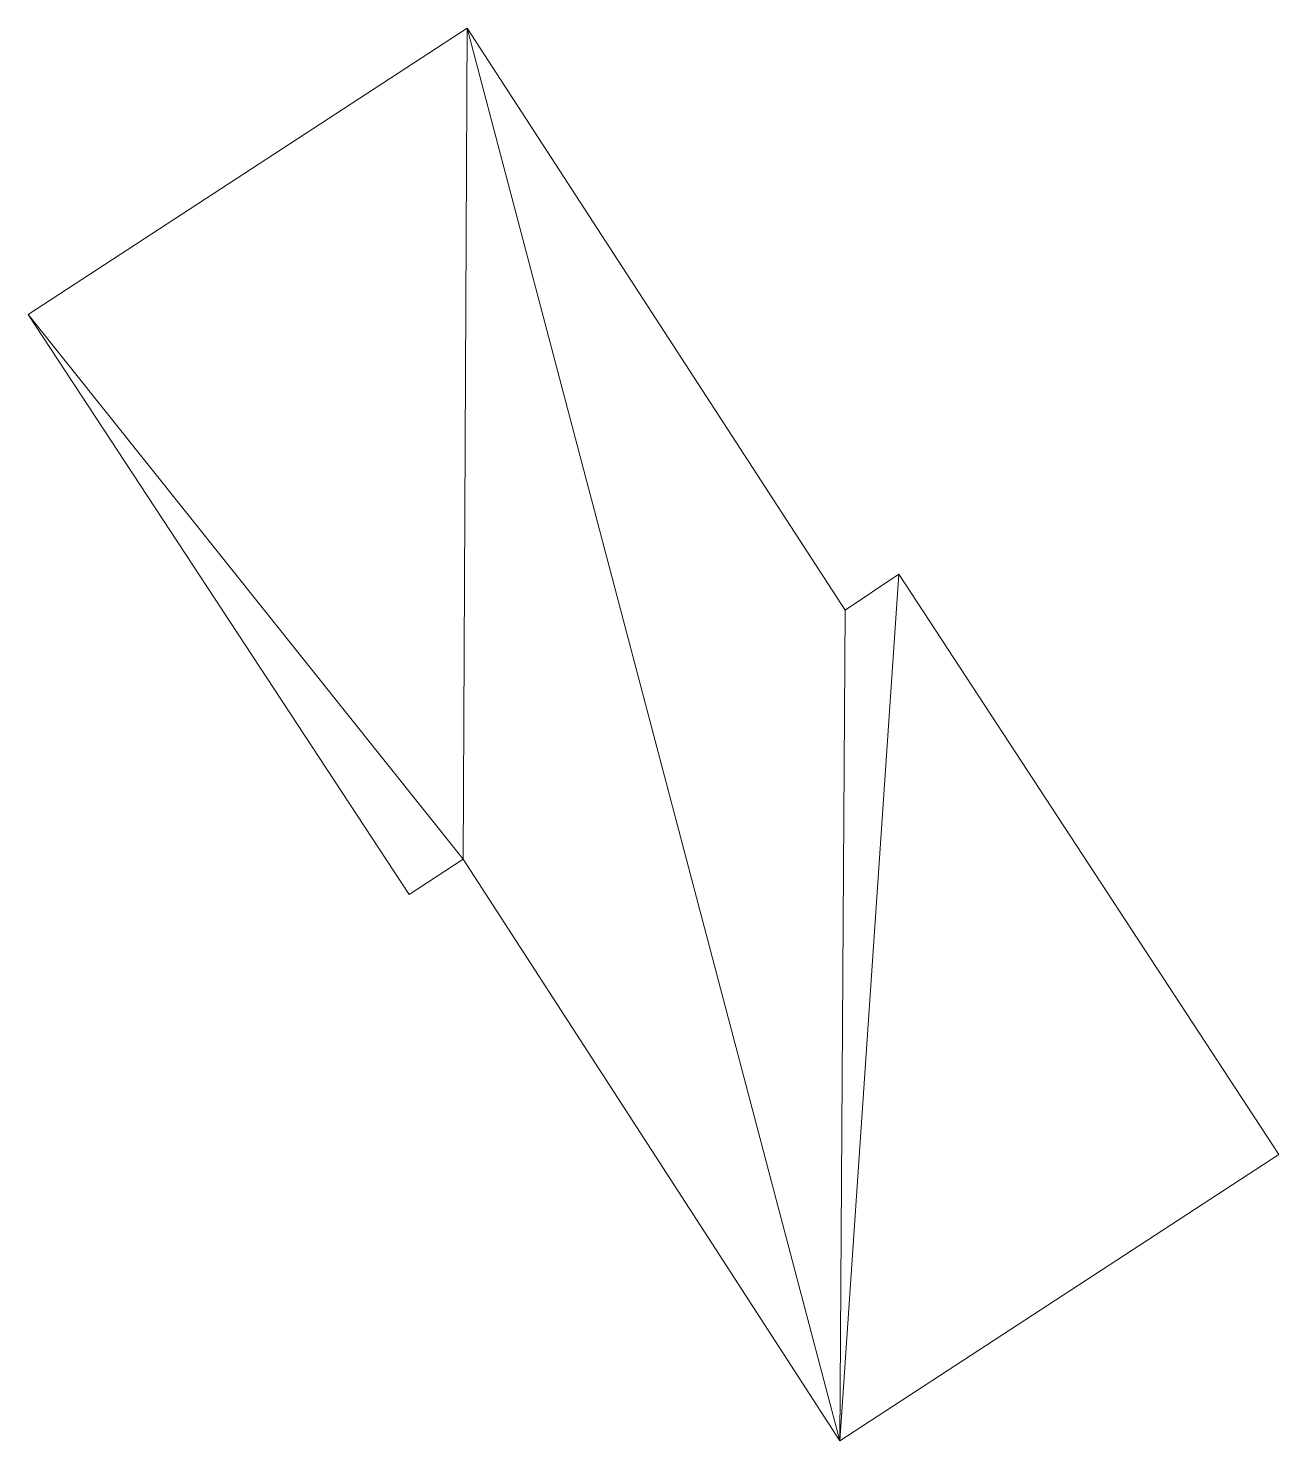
# Model space of a CAD drawing. Header units: millimetres. Extents: x 490357 to 526400, y 703778 to 744497.
import ezdxf

# ---------------------------------------------------------------- set-up
doc = ezdxf.new("R2010")
doc.units = ezdxf.units.MM
doc.header["$MEASUREMENT"] = 0
doc.layers.add('00 fasada VAZE', color=7, linetype='Continuous')

# ---------------------------------------------------------------- blocks, each defined once
blk = doc.blocks.new('Slab_828E6434-46F0-4D41-9CC6-7482E7BE25BF', base_point=(526400, 712029))
at = {"layer": '00 fasada VAZE', "lineweight": 0}
mesh = blk.add_polyface(dxfattribs=at)
corners = [(526400, 712029, 7000), (526400, 712029, 6700), (515446, 728762, 6700), (515446, 728762, 7000), (513746, 703778, 7000), (513746, 703778, 6700), (502894, 720545, 6700), (501338, 719530, 6700), (490357, 736247, 6700), (503011, 744497, 6700), (513904, 727724, 6700), (513904, 727724, 7000), (503011, 744497, 7000), (490357, 736247, 7000), (501338, 719530, 7000), (502894, 720545, 7000)]
mesh.append_faces([[corners[k] for k in face] for face in [(0, 1, 2, 3), (4, 5, 1, 0), (3, 2, 10, 11), (15, 6, 5, 4), (14, 7, 6, 15), (13, 8, 7, 14), (12, 9, 8, 13), (11, 10, 9, 12)]], dxfattribs={"color": 244})
mesh.append_faces([[corners[k] for k in face] for face in [(6, 8, 9), (5, 9, 10), (5, 10, 2), (12, 15, 4)]], dxfattribs={"vtx0": -1, "vtx2": -1, "color": 85})
mesh.append_faces([[corners[k] for k in face] for face in [(1, 5, 2), (0, 3, 4)]], dxfattribs={"vtx1": -1, "color": 85})
mesh.append_faces([[corners[k] for k in face] for face in [(5, 6, 9), (12, 13, 15), (11, 12, 4), (3, 11, 4)]], dxfattribs={"vtx1": -1, "vtx2": -1, "color": 85})
mesh.append_faces([[corners[k] for k in face] for face in [(6, 7, 8), (13, 14, 15)]], dxfattribs={"vtx2": -1, "color": 85})

msp = doc.modelspace()

# ---------------------------------------------------------------- block references
at = {"layer": '00 fasada VAZE', "color": 7, "linetype": 'Continuous', "lineweight": 13}
msp.add_blockref('Slab_828E6434-46F0-4D41-9CC6-7482E7BE25BF', (526400, 712029), dxfattribs=at)

doc.saveas('drawing.dxf')
